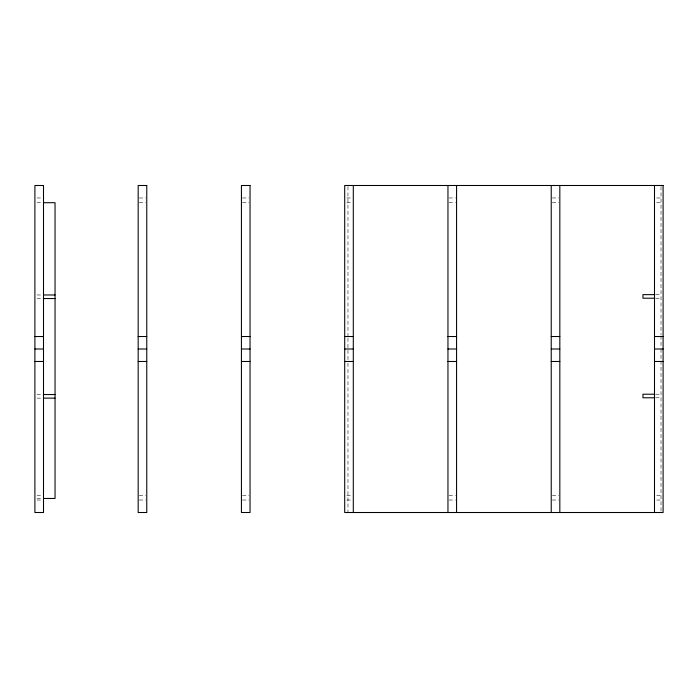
<?xml version="1.0" encoding="UTF-8"?>
<svg xmlns="http://www.w3.org/2000/svg" width="698" height="698" viewBox="0 0 698 698"><rect width="100%" height="100%" fill="white"/><g stroke="black" fill="none" stroke-linecap="round" stroke-linejoin="round"><path stroke-width="0.52" stroke-dasharray="3.49 2.62" d="M37.055 197.97L41.357 197.97M139.242 197.97L145.699 197.97M242.511 197.97L248.959 197.97M346.845 197.97L351.155 197.97M449.041 197.97L455.489 197.97M552.301 197.97L558.758 197.97M656.644 197.97L660.945 197.97M37.02 202.708L42.325 202.708M139.242 202.708L145.699 202.708M242.511 202.708L248.959 202.708M346.845 202.708L351.155 202.708M449.041 202.708L455.489 202.708M552.301 202.708L558.758 202.708M656.644 202.708L660.945 202.708M655.675 294.643L660.98 294.643M37.02 294.975L42.325 294.975M655.675 298.212L660.98 298.212M37.02 298.552L42.325 298.552M655.675 394.213L660.98 394.213M37.02 394.553L42.325 394.553M655.675 397.781L660.98 397.781M37.02 398.122L42.325 398.122M37.055 495.292L41.357 495.292M139.242 495.292L145.699 495.292M242.511 495.292L248.959 495.292M346.845 495.292L351.155 495.292M449.041 495.292L455.489 495.292M552.301 495.292L558.758 495.292M656.644 495.292L660.945 495.292M37.02 498.468L42.325 498.468M37.055 500.03L41.357 500.03M139.242 500.03L145.699 500.03M242.511 500.03L248.959 500.03M346.845 500.03L351.155 500.03M449.041 500.03L455.489 500.03M552.301 500.03L558.758 500.03M656.644 500.03L660.945 500.03M661.015 186.584L661.015 334.831M661.015 335.921L661.015 347.909M661.015 349L661.015 359.898M661.015 360.988L661.015 511.416M347.962 186.584L347.962 337.012M347.962 338.102L347.962 349M347.962 350.091L347.962 362.079M347.962 363.169L347.962 512.506"/><path stroke-width="1.05" d="M43.381 202.708L55.046 202.708L55.046 498.468L43.381 498.468M654.619 294.643L642.954 294.643L642.954 298.212L654.619 298.212M43.381 294.975L55.046 294.975M43.381 298.552L55.046 298.552M34.9 336.523L43.503 336.523M138.169 336.523L146.772 336.523M241.429 336.523L250.041 336.523M344.699 336.523L353.301 336.523M447.959 336.523L456.571 336.523M551.228 336.523L559.831 336.523M654.497 336.523L663.1 336.523M34.9 349L43.503 349M138.169 349L146.772 349M241.429 349L250.041 349M344.699 349L353.301 349M447.959 349L456.571 349M551.228 349L559.831 349M654.497 349L663.1 349M34.9 361.477L43.503 361.477M138.169 361.477L146.772 361.477M241.429 361.477L250.041 361.477M344.699 361.477L353.301 361.477M447.959 361.477L456.571 361.477M551.228 361.477L559.831 361.477M654.497 361.477L663.1 361.477M654.619 394.213L642.954 394.213L642.954 397.781L654.619 397.781M43.381 394.553L55.046 394.553M43.381 398.122L55.046 398.122M654.497 185.494L654.497 512.506M559.831 185.494L559.831 512.506M551.228 185.494L551.228 512.506M456.571 185.494L456.571 512.506M447.959 185.494L447.959 512.506M353.301 185.494L353.301 512.506M43.503 185.494L34.9 185.494L34.9 512.506L43.503 512.506L43.503 185.494M146.772 185.494L138.169 185.494L138.169 512.506L146.772 512.506L146.772 185.494M250.041 185.494L241.429 185.494L241.429 512.506L250.041 512.506L250.041 185.494M663.1 185.494L344.699 185.494L344.699 512.506L663.1 512.506L663.1 185.494"/></g></svg>
